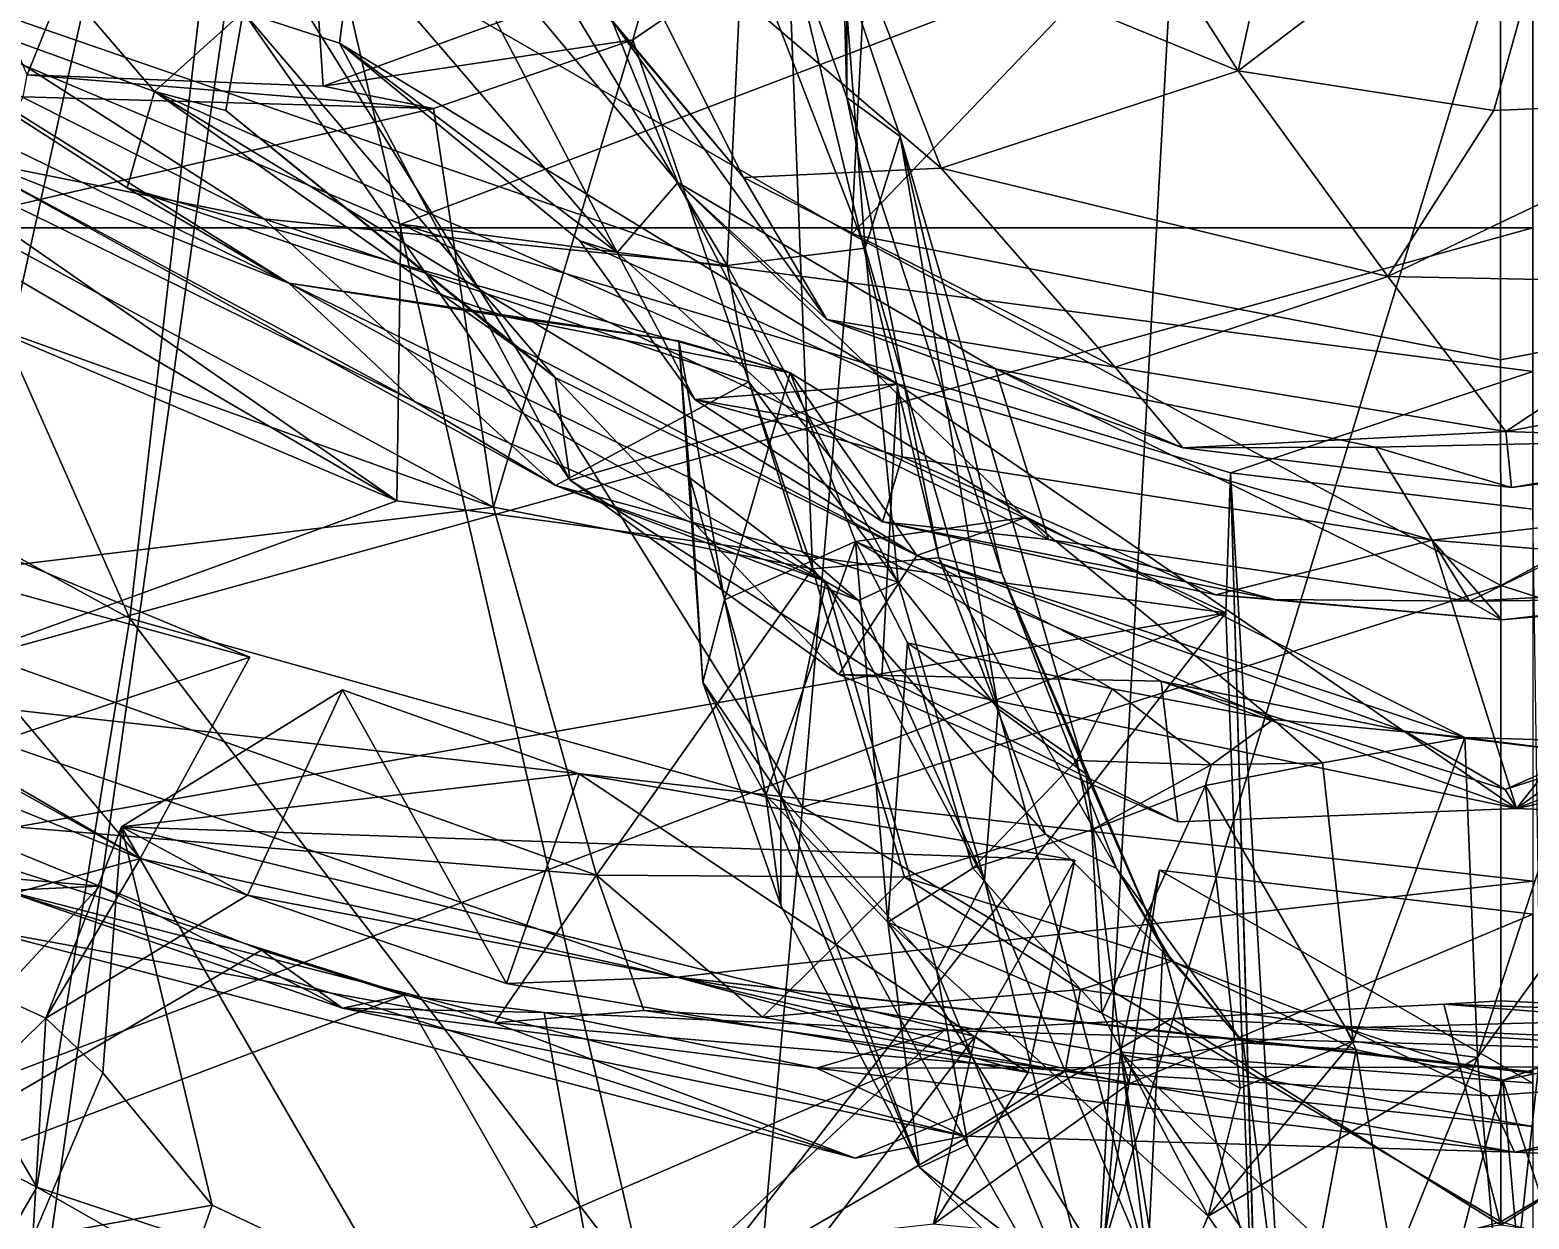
# Model space of a CAD drawing. Header units: metres. Extents: x -7.7 to 8, y -8.9 to 8.6.
# Drawn here: x -1.216 to -0.479, y -2.809 to -2.224 of the extents above; entities that cross this region are included whole.
import ezdxf

# ---------------------------------------------------------------- set-up
doc = ezdxf.new("R2010")
doc.units = ezdxf.units.M
doc.layers.add('LIBERTY', color=1, linetype='CONTINUOUS')

msp = doc.modelspace()

# ---------------------------------------------------------------- linework, layer by layer
at = {"layer": 'LIBERTY', "color": 7}
for points in [[(-7.53329, 8.63299, 0.068), (6.51222, 8.63299, 0.068), (-7.65053, -5.52977, 0.068)], [(-7.65053, -5.52977, 0.068), (6.51222, 8.63299, 0.068), (-7.53329, -5.64701, 0.068)], [(6.51222, 8.63299, 0.068), (6.62947, 8.51574, 0.068), (-7.53329, -5.64701, 0.068)], [(6.62947, 8.51574, 0.068), (6.51222, -5.64701, 0.068), (-7.53329, -5.64701, 0.068)], [(-7.53329, 8.51574, 1.70282), (-7.53329, -5.52977, 1.70282), (6.51222, -5.52977, 1.70282)], [(6.51222, 8.51574, 1.70282), (-7.53329, 8.51574, 1.70282), (6.51222, -5.52977, 1.70282)]]:
    msp.add_3dface(points, dxfattribs=at)
at = {"layer": 'LIBERTY', "color": 8}
for points in [[(-4.349, -1.53675, 1.70282), (-0.476806, 1.00573, 1.70282), (-3.91534, -2.48409, 1.70282)], [(-3.91534, -2.48409, 1.70282), (-0.476806, 1.00573, 1.70282), (-2.88971, -3.758, 1.70282)], [(-2.88971, -3.758, 1.70282), (-0.476806, 1.00573, 1.70282), (-1.68066, -4.42448, 1.70282)], [(-0.476806, 1.00573, 1.70282), (-0.767168, -4.21143, 1.70282), (-1.68066, -4.42448, 1.70282)], [(-0.476806, 1.00573, 1.70282), (-0.233383, -3.70386, 1.83629), (-0.767168, -4.21143, 1.70282)], [(-1.09303, -1.93614, 42.7107), (-1.2179, -2.24595, 42.8552), (-1.37683, -1.87212, 42.6888)], [(-1.07222, -2.25159, 42.8088), (-1.2179, -2.24595, 42.8552), (-1.09303, -1.93614, 42.7107)], [(-1.07222, -2.25159, 42.8088), (-1.09303, -1.93614, 42.7107), (-0.90928, -2.19215, 42.7102)], [(-1.09692, -2.04922, 37.4954), (-1.26031, -2.00469, 37.9462), (-1.44348, -2.4309, 37.3383)], [(-0.621711, -2.24402, 40.3181), (-0.817824, -2.16349, 40.3705), (-0.762444, -2.02445, 40.3019)], [(-0.621711, -2.24402, 40.3181), (-0.762444, -2.02445, 40.3019), (-0.580392, -2.05642, 40.2595)], [(-0.446185, -2.03008, 37.6075), (-1.09692, -2.04922, 37.4954), (-0.819149, -3.25229, 35.6479)], [(-0.088666, -3.1779, 35.9993), (-0.446185, -2.03008, 37.6075), (-0.819149, -3.25229, 35.6479)], [(-1.09692, -2.04922, 37.4954), (-1.44348, -2.4309, 37.3383), (-1.27788, -3.32237, 35.4828)], [(-0.819149, -3.25229, 35.6479), (-1.09692, -2.04922, 37.4954), (-1.27788, -3.32237, 35.4828)], [(-0.455281, -2.1175, 40.2692), (-0.621711, -2.24402, 40.3181), (-0.580392, -2.05642, 40.2595)], [(-1.15527, -2.25416, 41.3848), (-1.35474, -2.18181, 41.5287), (-1.28979, -2.09764, 41.2214)], [(-1.15527, -2.25416, 41.3848), (-1.28979, -2.09764, 41.2214), (-1.11159, -2.21491, 41.1732)], [(-0.814347, -2.25704, 42.6902), (-0.843506, -2.17657, 42.701), (-0.814335, -2.10729, 42.6133)], [(-0.814347, -2.25704, 42.6902), (-0.814335, -2.10729, 42.6133), (-0.816097, -2.19349, 42.575)], [(-0.495857, -2.26341, 40.3231), (-0.621711, -2.24402, 40.3181), (-0.455281, -2.1175, 40.2692)], [(-0.365458, -2.25795, 40.3309), (-0.495857, -2.26341, 40.3231), (-0.455281, -2.1175, 40.2692)], [(-0.86534, -2.29646, 40.5753), (-1.00185, -2.13438, 40.6002), (-0.94272, -2.14243, 40.4893)], [(-0.930147, -2.21902, 40.7817), (-1.00185, -2.13438, 40.6002), (-0.86534, -2.29646, 40.5753)], [(-0.927387, -2.33331, 40.9852), (-1.05781, -2.18187, 41.011), (-1.02612, -2.1449, 40.8662)], [(-0.897651, -2.2989, 40.8736), (-0.927387, -2.33331, 40.9852), (-1.02612, -2.1449, 40.8662)], [(-0.897651, -2.2989, 40.8736), (-1.02612, -2.1449, 40.8662), (-0.930147, -2.21902, 40.7817)], [(-0.768031, -2.29183, 40.4197), (-0.94272, -2.14243, 40.4893), (-0.817824, -2.16349, 40.3705)], [(-0.86534, -2.29646, 40.5753), (-0.94272, -2.14243, 40.4893), (-0.768031, -2.29183, 40.4197)], [(-1.38414, -2.23213, 41.9707), (-1.48156, -2.15698, 41.8197), (-1.08913, -2.34846, 41.8033)], [(-1.08913, -2.34846, 41.8033), (-1.48156, -2.15698, 41.8197), (-1.35474, -2.18181, 41.5287)], [(-0.768031, -2.29183, 40.4197), (-0.817824, -2.16349, 40.3705), (-0.621711, -2.24402, 40.3181)], [(-0.865584, -2.17585, 42.5139), (-0.968148, -2.18249, 42.4426), (-0.873258, -2.33982, 42.3856)], [(-0.919677, -2.22873, 42.7824), (-0.90928, -2.19215, 42.7102), (-0.843506, -2.17657, 42.701)], [(-0.831316, -2.48898, 42.7856), (-0.919677, -2.22873, 42.7824), (-0.843506, -2.17657, 42.701)], [(-0.805432, -2.33128, 42.4873), (-0.865584, -2.17585, 42.5139), (-0.873258, -2.33982, 42.3856)], [(-0.816097, -2.19349, 42.575), (-0.865584, -2.17585, 42.5139), (-0.805432, -2.33128, 42.4873)], [(-0.769193, -2.48363, 42.7262), (-0.843506, -2.17657, 42.701), (-0.814347, -2.25704, 42.6902)], [(-0.769193, -2.48363, 42.7262), (-0.831316, -2.48898, 42.7856), (-0.843506, -2.17657, 42.701)], [(-1.16858, -2.30147, 41.5687), (-1.35474, -2.18181, 41.5287), (-1.15527, -2.25416, 41.3848)], [(-1.16858, -2.30147, 41.5687), (-1.08913, -2.34846, 41.8033), (-1.35474, -2.18181, 41.5287)], [(-0.873258, -2.33982, 42.3856), (-0.968148, -2.18249, 42.4426), (-1.29137, -2.19503, 42.3113)], [(-1.0642, -2.23041, 41.1099), (-1.11159, -2.21491, 41.1732), (-1.05781, -2.18187, 41.011)], [(-1.0642, -2.23041, 41.1099), (-1.05781, -2.18187, 41.011), (-0.927387, -2.33331, 40.9852)], [(-1.29137, -2.19503, 42.3113), (-1.34777, -2.19255, 42.2589), (-1.1014, -2.31679, 42.2548)], [(-1.1014, -2.31679, 42.2548), (-1.34777, -2.19255, 42.2589), (-1.24898, -2.28729, 42.1305)], [(-0.873258, -2.33982, 42.3856), (-1.29137, -2.19503, 42.3113), (-1.1014, -2.31679, 42.2548)], [(-0.919677, -2.22873, 42.7824), (-1.07222, -2.25159, 42.8088), (-0.90928, -2.19215, 42.7102)], [(-0.788244, -2.27626, 42.6153), (-0.816097, -2.19349, 42.575), (-0.805432, -2.33128, 42.4873)], [(-0.788244, -2.27626, 42.6153), (-0.814347, -2.25704, 42.6902), (-0.816097, -2.19349, 42.575)], [(-1.12005, -2.26344, 41.2735), (-1.15527, -2.25416, 41.3848), (-1.11159, -2.21491, 41.1732)], [(-0.957938, -2.39488, 41.3011), (-1.12005, -2.26344, 41.2735), (-1.11159, -2.21491, 41.1732)], [(-0.950631, -2.44547, 41.2179), (-0.957938, -2.39488, 41.3011), (-1.11159, -2.21491, 41.1732)], [(-0.950631, -2.44547, 41.2179), (-1.11159, -2.21491, 41.1732), (-1.0642, -2.23041, 41.1099)], [(-0.824314, -2.36629, 40.7486), (-0.930147, -2.21902, 40.7817), (-0.86534, -2.29646, 40.5753)], [(-0.897651, -2.2989, 40.8736), (-0.930147, -2.21902, 40.7817), (-0.824314, -2.36629, 40.7486)], [(-1.24898, -2.28729, 42.1305), (-1.38414, -2.23213, 41.9707), (-1.02687, -2.40684, 41.9603)], [(-1.02687, -2.40684, 41.9603), (-1.38414, -2.23213, 41.9707), (-1.08913, -2.34846, 41.8033)], [(-1.01784, -2.26252, 42.8525), (-1.07222, -2.25159, 42.8088), (-0.919677, -2.22873, 42.7824)], [(-0.789481, -2.398, 41.1327), (-0.950631, -2.44547, 41.2179), (-1.0642, -2.23041, 41.1099)], [(-0.945885, -2.32763, 41.0785), (-1.0642, -2.23041, 41.1099), (-0.927387, -2.33331, 40.9852)], [(-0.789481, -2.398, 41.1327), (-1.0642, -2.23041, 41.1099), (-0.945885, -2.32763, 41.0785)], [(-0.988298, -2.45865, 42.8683), (-1.01784, -2.26252, 42.8525), (-0.919677, -2.22873, 42.7824)], [(-0.831316, -2.48898, 42.7856), (-0.988298, -2.45865, 42.8683), (-0.919677, -2.22873, 42.7824)], [(-1.21981, -2.25684, 42.8853), (-1.2179, -2.24595, 42.8552), (-1.01784, -2.26252, 42.8525)], [(-1.01784, -2.26252, 42.8525), (-1.2179, -2.24595, 42.8552), (-1.07222, -2.25159, 42.8088)], [(-0.548119, -2.34523, 40.3888), (-0.768031, -2.29183, 40.4197), (-0.621711, -2.24402, 40.3181)], [(-0.495857, -2.26341, 40.3231), (-0.548119, -2.34523, 40.3888), (-0.621711, -2.24402, 40.3181)], [(-1.25158, -2.31655, 42.9265), (-1.21981, -2.25684, 42.8853), (-1.01784, -2.26252, 42.8525)], [(-0.842333, -2.39255, 41.6084), (-1.16858, -2.30147, 41.5687), (-1.15527, -2.25416, 41.3848)], [(-0.780022, -2.48247, 41.4433), (-0.842333, -2.39255, 41.6084), (-1.15527, -2.25416, 41.3848)], [(-0.780022, -2.48247, 41.4433), (-1.15527, -2.25416, 41.3848), (-0.977802, -2.3794, 41.3752)], [(-0.977802, -2.3794, 41.3752), (-1.15527, -2.25416, 41.3848), (-1.12005, -2.26344, 41.2735)], [(-0.769193, -2.48363, 42.7262), (-0.814347, -2.25704, 42.6902), (-0.738159, -2.49117, 42.659)], [(-0.738159, -2.49117, 42.659), (-0.814347, -2.25704, 42.6902), (-0.788244, -2.27626, 42.6153)], [(-0.988298, -2.45865, 42.8683), (-1.25158, -2.31655, 42.9265), (-1.01784, -2.26252, 42.8525)], [(-0.957938, -2.39488, 41.3011), (-0.977802, -2.3794, 41.3752), (-1.12005, -2.26344, 41.2735)], [(-0.365458, -2.25795, 40.3309), (-0.548119, -2.34523, 40.3888), (-0.495857, -2.26341, 40.3231)], [(-0.379833, -2.34839, 40.4136), (-0.548119, -2.34523, 40.3888), (-0.365458, -2.25795, 40.3309)], [(-0.788244, -2.27626, 42.6153), (-0.805432, -2.33128, 42.4873), (-0.739971, -2.55791, 42.3539)], [(-0.696573, -2.59011, 42.5469), (-0.788244, -2.27626, 42.6153), (-0.739971, -2.55791, 42.3539)], [(-0.738159, -2.49117, 42.659), (-0.788244, -2.27626, 42.6153), (-0.696573, -2.59011, 42.5469)], [(-1.1014, -2.31679, 42.2548), (-1.24898, -2.28729, 42.1305), (-0.957855, -2.44801, 42.117)], [(-0.957855, -2.44801, 42.117), (-1.24898, -2.28729, 42.1305), (-1.02687, -2.40684, 41.9603)], [(-0.682279, -2.38978, 40.5555), (-0.86534, -2.29646, 40.5753), (-0.768031, -2.29183, 40.4197)], [(-0.682279, -2.38978, 40.5555), (-0.768031, -2.29183, 40.4197), (-0.548119, -2.34523, 40.3888)], [(-0.981982, -2.36505, 41.6769), (-1.08913, -2.34846, 41.8033), (-1.16858, -2.30147, 41.5687)], [(-0.842333, -2.39255, 41.6084), (-0.981982, -2.36505, 41.6769), (-1.16858, -2.30147, 41.5687)], [(-0.838275, -2.41454, 40.9589), (-0.927387, -2.33331, 40.9852), (-0.897651, -2.2989, 40.8736)], [(-0.741316, -2.39068, 40.8684), (-0.897651, -2.2989, 40.8736), (-0.824314, -2.36629, 40.7486)], [(-0.715073, -2.47463, 40.9226), (-0.897651, -2.2989, 40.8736), (-0.741316, -2.39068, 40.8684)], [(-0.715073, -2.47463, 40.9226), (-0.838275, -2.41454, 40.9589), (-0.897651, -2.2989, 40.8736)], [(-0.824314, -2.36629, 40.7486), (-0.86534, -2.29646, 40.5753), (-0.682279, -2.38978, 40.5555)], [(-1.42045, -2.30329, 42.9776), (-1.25158, -2.31655, 42.9265), (-0.988298, -2.45865, 42.8683)], [(-1.32854, -2.49972, 43.0092), (-1.42045, -2.30329, 42.9776), (-0.988298, -2.45865, 42.8683)], [(-0.862616, -2.39693, 42.3134), (-1.1014, -2.31679, 42.2548), (-0.957855, -2.44801, 42.117)], [(-0.862616, -2.39693, 42.3134), (-0.873258, -2.33982, 42.3856), (-1.1014, -2.31679, 42.2548)], [(-0.889154, -2.40572, 41.0661), (-0.945885, -2.32763, 41.0785), (-0.927387, -2.33331, 40.9852)], [(-0.789481, -2.398, 41.1327), (-0.945885, -2.32763, 41.0785), (-0.889154, -2.40572, 41.0661)], [(-0.805432, -2.33128, 42.4873), (-0.873258, -2.33982, 42.3856), (-0.789172, -2.49556, 42.2647)], [(-0.739971, -2.55791, 42.3539), (-0.805432, -2.33128, 42.4873), (-0.789172, -2.49556, 42.2647)], [(-0.889154, -2.40572, 41.0661), (-0.927387, -2.33331, 40.9852), (-0.838275, -2.41454, 40.9589)], [(-0.873258, -2.33982, 42.3856), (-0.862616, -2.39693, 42.3134), (-0.789172, -2.49556, 42.2647)], [(-0.490011, -2.42139, 40.576), (-0.682279, -2.38978, 40.5555), (-0.548119, -2.34523, 40.3888)], [(-0.379833, -2.34839, 40.4136), (-0.490011, -2.42139, 40.576), (-0.548119, -2.34523, 40.3888)], [(-0.824726, -2.49521, 41.8806), (-1.02687, -2.40684, 41.9603), (-1.08913, -2.34846, 41.8033)], [(-0.897186, -2.37681, 41.7147), (-1.08913, -2.34846, 41.8033), (-0.981982, -2.36505, 41.6769)], [(-0.891695, -2.44421, 41.8133), (-1.08913, -2.34846, 41.8033), (-0.897186, -2.37681, 41.7147)], [(-0.891695, -2.44421, 41.8133), (-0.824726, -2.49521, 41.8806), (-1.08913, -2.34846, 41.8033)], [(-0.296669, -2.38615, 40.5551), (-0.490011, -2.42139, 40.576), (-0.379833, -2.34839, 40.4136)], [(-0.897186, -2.37681, 41.7147), (-0.981982, -2.36505, 41.6769), (-0.842333, -2.39255, 41.6084)], [(-0.649103, -2.42955, 40.7567), (-0.824314, -2.36629, 40.7486), (-0.682279, -2.38978, 40.5555)], [(-0.649103, -2.42955, 40.7567), (-0.741316, -2.39068, 40.8684), (-0.824314, -2.36629, 40.7486)], [(-0.780022, -2.48247, 41.4433), (-0.977802, -2.3794, 41.3752), (-0.957938, -2.39488, 41.3011)], [(-0.885333, -2.54476, 41.7279), (-0.891695, -2.44421, 41.8133), (-0.897186, -2.37681, 41.7147)], [(-0.874698, -2.50435, 41.6775), (-0.897186, -2.37681, 41.7147), (-0.842333, -2.39255, 41.6084)], [(-0.885333, -2.54476, 41.7279), (-0.897186, -2.37681, 41.7147), (-0.874698, -2.50435, 41.6775)], [(-0.554122, -2.42908, 40.8648), (-0.741316, -2.39068, 40.8684), (-0.649103, -2.42955, 40.7567)], [(-0.507954, -2.50502, 40.902), (-0.741316, -2.39068, 40.8684), (-0.554122, -2.42908, 40.8648)], [(-0.507954, -2.50502, 40.902), (-0.715073, -2.47463, 40.9226), (-0.741316, -2.39068, 40.8684)], [(-0.490011, -2.42139, 40.576), (-0.649103, -2.42955, 40.7567), (-0.682279, -2.38978, 40.5555)], [(-0.319997, -2.42741, 40.7583), (-0.490011, -2.42139, 40.576), (-0.296669, -2.38615, 40.5551)], [(-0.780022, -2.48247, 41.4433), (-0.957938, -2.39488, 41.3011), (-0.818334, -2.54101, 41.2755)], [(-0.818334, -2.54101, 41.2755), (-0.957938, -2.39488, 41.3011), (-0.950631, -2.44547, 41.2179)], [(-0.836168, -2.48065, 42.168), (-0.862616, -2.39693, 42.3134), (-0.957855, -2.44801, 42.117)], [(-0.797186, -2.54239, 41.2349), (-0.950631, -2.44547, 41.2179), (-0.789481, -2.398, 41.1327)], [(-0.787103, -2.43397, 41.1089), (-0.789481, -2.398, 41.1327), (-0.889154, -2.40572, 41.0661)], [(-0.874698, -2.50435, 41.6775), (-0.842333, -2.39255, 41.6084), (-0.810141, -2.47561, 41.5961)], [(-0.789172, -2.49556, 42.2647), (-0.862616, -2.39693, 42.3134), (-0.836168, -2.48065, 42.168)], [(-0.725956, -2.46364, 41.568), (-0.842333, -2.39255, 41.6084), (-0.780022, -2.48247, 41.4433)], [(-0.810141, -2.47561, 41.5961), (-0.842333, -2.39255, 41.6084), (-0.725956, -2.46364, 41.568)], [(-0.48471, -2.60689, 41.223), (-0.797186, -2.54239, 41.2349), (-0.789481, -2.398, 41.1327)], [(-0.52633, -2.47485, 41.1446), (-0.789481, -2.398, 41.1327), (-0.787103, -2.43397, 41.1089)], [(-0.52633, -2.47485, 41.1446), (-0.48471, -2.60689, 41.223), (-0.789481, -2.398, 41.1327)], [(-0.48471, -2.60689, 41.223), (-0.365363, -2.45643, 41.1429), (-0.192993, -2.39682, 41.133)], [(-0.196662, -2.54484, 41.2351), (-0.48471, -2.60689, 41.223), (-0.192993, -2.39682, 41.133)], [(-0.957855, -2.44801, 42.117), (-1.02687, -2.40684, 41.9603), (-0.824726, -2.49521, 41.8806)], [(-0.796914, -2.46593, 41.0382), (-0.889154, -2.40572, 41.0661), (-0.838275, -2.41454, 40.9589)], [(-0.787103, -2.43397, 41.1089), (-0.889154, -2.40572, 41.0661), (-0.796914, -2.46593, 41.0382)], [(-0.796914, -2.46593, 41.0382), (-0.838275, -2.41454, 40.9589), (-0.715073, -2.47463, 40.9226)], [(-0.487257, -2.44901, 40.7666), (-0.649103, -2.42955, 40.7567), (-0.490011, -2.42139, 40.576)], [(-0.342146, -2.4245, 40.87), (-0.507954, -2.50502, 40.902), (-0.554122, -2.42908, 40.8648)], [(-0.342146, -2.4245, 40.87), (-0.554122, -2.42908, 40.8648), (-0.487257, -2.44901, 40.7666)], [(-0.337144, -2.49582, 40.914), (-0.507954, -2.50502, 40.902), (-0.342146, -2.4245, 40.87)], [(-0.319997, -2.42741, 40.7583), (-0.487257, -2.44901, 40.7666), (-0.490011, -2.42139, 40.576)], [(-0.342146, -2.4245, 40.87), (-0.487257, -2.44901, 40.7666), (-0.319997, -2.42741, 40.7583)], [(-0.632778, -2.50187, 41.0491), (-0.787103, -2.43397, 41.1089), (-0.796914, -2.46593, 41.0382)], [(-0.52633, -2.47485, 41.1446), (-0.787103, -2.43397, 41.1089), (-0.632778, -2.50187, 41.0491)], [(-0.487257, -2.44901, 40.7666), (-0.554122, -2.42908, 40.8648), (-0.649103, -2.42955, 40.7567)], [(-0.836168, -2.48065, 42.168), (-0.957855, -2.44801, 42.117), (-0.80862, -2.50455, 42.0143)], [(-0.80862, -2.50455, 42.0143), (-0.957855, -2.44801, 42.117), (-0.824726, -2.49521, 41.8806)], [(-0.797186, -2.54239, 41.2349), (-0.818334, -2.54101, 41.2755), (-0.950631, -2.44547, 41.2179)], [(-0.824726, -2.49521, 41.8806), (-0.891695, -2.44421, 41.8133), (-0.846833, -2.60104, 41.7942)], [(-0.846833, -2.60104, 41.7942), (-0.891695, -2.44421, 41.8133), (-0.885333, -2.54476, 41.7279)], [(-0.48471, -2.60689, 41.223), (-0.52633, -2.47485, 41.1446), (-0.365363, -2.45643, 41.1429)], [(-0.365363, -2.45643, 41.1429), (-0.52633, -2.47485, 41.1446), (-0.304294, -2.49319, 41.0529)], [(-0.937717, -2.63972, 42.9399), (-1.32854, -2.49972, 43.0092), (-0.988298, -2.45865, 42.8683)], [(-0.937717, -2.63972, 42.9399), (-0.988298, -2.45865, 42.8683), (-0.831316, -2.48898, 42.7856)], [(-0.60459, -2.56309, 41.6005), (-0.810141, -2.47561, 41.5961), (-0.725956, -2.46364, 41.568)], [(-0.510252, -2.57209, 41.5205), (-0.725956, -2.46364, 41.568), (-0.780022, -2.48247, 41.4433)], [(-0.60459, -2.56309, 41.6005), (-0.725956, -2.46364, 41.568), (-0.510252, -2.57209, 41.5205)], [(-0.603775, -2.50414, 40.9387), (-0.796914, -2.46593, 41.0382), (-0.715073, -2.47463, 40.9226)], [(-0.632778, -2.50187, 41.0491), (-0.796914, -2.46593, 41.0382), (-0.603775, -2.50414, 40.9387)], [(-0.854235, -2.60046, 41.6643), (-0.874698, -2.50435, 41.6775), (-0.810141, -2.47561, 41.5961)], [(-0.794235, -2.66289, 41.63), (-0.854235, -2.60046, 41.6643), (-0.810141, -2.47561, 41.5961)], [(-0.784492, -2.5254, 41.6176), (-0.794235, -2.66289, 41.63), (-0.810141, -2.47561, 41.5961)], [(-0.683864, -2.54809, 41.6184), (-0.784492, -2.5254, 41.6176), (-0.810141, -2.47561, 41.5961)], [(-0.60459, -2.56309, 41.6005), (-0.683864, -2.54809, 41.6184), (-0.810141, -2.47561, 41.5961)], [(-0.603775, -2.50414, 40.9387), (-0.715073, -2.47463, 40.9226), (-0.507954, -2.50502, 40.902)], [(-0.52633, -2.47485, 41.1446), (-0.632778, -2.50187, 41.0491), (-0.492056, -2.51416, 41.0085)], [(-0.304294, -2.49319, 41.0529), (-0.52633, -2.47485, 41.1446), (-0.492056, -2.51416, 41.0085)], [(-0.789172, -2.49556, 42.2647), (-0.836168, -2.48065, 42.168), (-0.80862, -2.50455, 42.0143)], [(-0.716662, -2.6196, 42.7824), (-0.831316, -2.48898, 42.7856), (-0.769193, -2.48363, 42.7262)], [(-0.659771, -2.54429, 41.368), (-0.780022, -2.48247, 41.4433), (-0.818334, -2.54101, 41.2755)], [(-0.539781, -2.56884, 41.3945), (-0.780022, -2.48247, 41.4433), (-0.659771, -2.54429, 41.368)], [(-0.510252, -2.57209, 41.5205), (-0.780022, -2.48247, 41.4433), (-0.539781, -2.56884, 41.3945)], [(-0.716662, -2.6196, 42.7824), (-0.769193, -2.48363, 42.7262), (-0.681617, -2.63643, 42.7088)], [(-0.681617, -2.63643, 42.7088), (-0.769193, -2.48363, 42.7262), (-0.738159, -2.49117, 42.659)], [(-0.785949, -2.6407, 42.8826), (-0.937717, -2.63972, 42.9399), (-0.831316, -2.48898, 42.7856)], [(-0.785949, -2.6407, 42.8826), (-0.831316, -2.48898, 42.7856), (-0.716662, -2.6196, 42.7824)], [(-0.658943, -2.67594, 42.6073), (-0.738159, -2.49117, 42.659), (-0.696573, -2.59011, 42.5469)], [(-0.681617, -2.63643, 42.7088), (-0.738159, -2.49117, 42.659), (-0.658943, -2.67594, 42.6073)], [(-0.304294, -2.49319, 41.0529), (-0.492056, -2.51416, 41.0085), (-0.373184, -2.50339, 40.9607)], [(-1.31525, -2.60842, 43.0923), (-1.32854, -2.49972, 43.0092), (-0.937717, -2.63972, 42.9399)], [(-0.770128, -2.68678, 41.8105), (-0.824726, -2.49521, 41.8806), (-0.846833, -2.60104, 41.7942)], [(-0.746711, -2.64229, 41.9343), (-0.824726, -2.49521, 41.8806), (-0.770128, -2.68678, 41.8105)], [(-0.746711, -2.64229, 41.9343), (-0.80862, -2.50455, 42.0143), (-0.824726, -2.49521, 41.8806)], [(-0.789172, -2.49556, 42.2647), (-0.80862, -2.50455, 42.0143), (-0.746711, -2.64229, 41.9343)], [(-0.739971, -2.55791, 42.3539), (-0.789172, -2.49556, 42.2647), (-0.746711, -2.64229, 41.9343)], [(-0.337144, -2.49582, 40.914), (-0.373184, -2.50339, 40.9607), (-0.507954, -2.50502, 40.902)], [(-0.885333, -2.54476, 41.7279), (-0.874698, -2.50435, 41.6775), (-0.854235, -2.60046, 41.6643)], [(-0.492056, -2.51416, 41.0085), (-0.632778, -2.50187, 41.0491), (-0.603775, -2.50414, 40.9387)], [(-0.492056, -2.51416, 41.0085), (-0.603775, -2.50414, 40.9387), (-0.507954, -2.50502, 40.902)], [(-0.373184, -2.50339, 40.9607), (-0.492056, -2.51416, 41.0085), (-0.507954, -2.50502, 40.902)], [(-0.752459, -2.6363, 41.6222), (-0.794235, -2.66289, 41.63), (-0.784492, -2.5254, 41.6176)], [(-0.683864, -2.54809, 41.6184), (-0.70116, -2.58336, 41.6361), (-0.784492, -2.5254, 41.6176)], [(-0.70116, -2.58336, 41.6361), (-0.752459, -2.6363, 41.6222), (-0.784492, -2.5254, 41.6176)], [(-0.846833, -2.60104, 41.7942), (-0.885333, -2.54476, 41.7279), (-0.846965, -2.65467, 41.7209)], [(-0.846965, -2.65467, 41.7209), (-0.885333, -2.54476, 41.7279), (-0.854235, -2.60046, 41.6643)], [(-0.651516, -2.61358, 41.2618), (-0.818334, -2.54101, 41.2755), (-0.797186, -2.54239, 41.2349)], [(-0.659771, -2.54429, 41.368), (-0.818334, -2.54101, 41.2755), (-0.651516, -2.61358, 41.2618)], [(-0.651516, -2.61358, 41.2618), (-0.797186, -2.54239, 41.2349), (-0.48471, -2.60689, 41.223)], [(-0.490396, -2.59754, 41.3079), (-0.659771, -2.54429, 41.368), (-0.48471, -2.60689, 41.223)], [(-0.539781, -2.56884, 41.3945), (-0.659771, -2.54429, 41.368), (-0.490396, -2.59754, 41.3079)], [(-0.659771, -2.54429, 41.368), (-0.651516, -2.61358, 41.2618), (-0.48471, -2.60689, 41.223)], [(-0.323265, -2.54372, 41.3676), (-0.490396, -2.59754, 41.3079), (-0.48471, -2.60689, 41.223)], [(-0.323265, -2.54372, 41.3676), (-0.449823, -2.57977, 41.3982), (-0.490396, -2.59754, 41.3079)], [(-0.330936, -2.6133, 41.2618), (-0.323265, -2.54372, 41.3676), (-0.48471, -2.60689, 41.223)], [(-0.196662, -2.54484, 41.2351), (-0.330936, -2.6133, 41.2618), (-0.48471, -2.60689, 41.223)], [(-0.635119, -2.58552, 41.6537), (-0.70116, -2.58336, 41.6361), (-0.683864, -2.54809, 41.6184)], [(-0.635119, -2.58552, 41.6537), (-0.683864, -2.54809, 41.6184), (-0.60459, -2.56309, 41.6005)], [(-0.666385, -2.83211, 41.9864), (-0.739971, -2.55791, 42.3539), (-0.746711, -2.64229, 41.9343)], [(-0.696573, -2.59011, 42.5469), (-0.739971, -2.55791, 42.3539), (-0.666385, -2.83211, 41.9864)], [(-0.580321, -2.58456, 41.6487), (-0.635119, -2.58552, 41.6537), (-0.60459, -2.56309, 41.6005)], [(-0.580321, -2.58456, 41.6487), (-0.60459, -2.56309, 41.6005), (-0.510252, -2.57209, 41.5205)], [(-0.56511, -2.72146, 41.5668), (-0.580321, -2.58456, 41.6487), (-0.510252, -2.57209, 41.5205)], [(-0.504053, -2.72941, 41.5367), (-0.56511, -2.72146, 41.5668), (-0.510252, -2.57209, 41.5205)], [(-0.449823, -2.57977, 41.3982), (-0.539781, -2.56884, 41.3945), (-0.490396, -2.59754, 41.3079)], [(-0.449823, -2.57977, 41.3982), (-0.510252, -2.57209, 41.5205), (-0.539781, -2.56884, 41.3945)], [(-0.453313, -2.57367, 41.5186), (-0.510252, -2.57209, 41.5205), (-0.449823, -2.57977, 41.3982)], [(-0.504053, -2.72941, 41.5367), (-0.510252, -2.57209, 41.5205), (-0.453313, -2.57367, 41.5186)], [(-0.468097, -2.67991, 41.5314), (-0.504053, -2.72941, 41.5367), (-0.453313, -2.57367, 41.5186)], [(-0.70116, -2.58336, 41.6361), (-0.693877, -2.61746, 41.6661), (-0.752459, -2.6363, 41.6222)], [(-0.635119, -2.58552, 41.6537), (-0.693877, -2.61746, 41.6661), (-0.70116, -2.58336, 41.6361)], [(-0.637807, -2.59559, 41.7007), (-0.693877, -2.61746, 41.6661), (-0.635119, -2.58552, 41.6537)], [(-0.637807, -2.59559, 41.7007), (-0.580321, -2.58456, 41.6487), (-0.56511, -2.72146, 41.5668)], [(-0.637807, -2.59559, 41.7007), (-0.635119, -2.58552, 41.6537), (-0.580321, -2.58456, 41.6487)], [(-0.658943, -2.67594, 42.6073), (-0.696573, -2.59011, 42.5469), (-0.666385, -2.83211, 41.9864)], [(-0.693877, -2.61746, 41.6661), (-0.637807, -2.59559, 41.7007), (-0.688976, -2.70761, 41.6107)], [(-0.688976, -2.70761, 41.6107), (-0.637807, -2.59559, 41.7007), (-0.620809, -2.74451, 41.5919)], [(-0.620809, -2.74451, 41.5919), (-0.637807, -2.59559, 41.7007), (-0.56511, -2.72146, 41.5668)], [(-0.778709, -2.78358, 41.6746), (-0.854235, -2.60046, 41.6643), (-0.794235, -2.66289, 41.63)], [(-0.778709, -2.78358, 41.6746), (-0.846965, -2.65467, 41.7209), (-0.854235, -2.60046, 41.6643)], [(-0.846833, -2.60104, 41.7942), (-0.846965, -2.65467, 41.7209), (-0.778709, -2.78358, 41.6746)], [(-0.770128, -2.68678, 41.8105), (-0.846833, -2.60104, 41.7942), (-0.754927, -2.77245, 41.7263)], [(-0.754927, -2.77245, 41.7263), (-0.846833, -2.60104, 41.7942), (-0.778709, -2.78358, 41.6746)], [(-0.987781, -2.71248, 43.0636), (-1.31525, -2.60842, 43.0923), (-0.937717, -2.63972, 42.9399)], [(-1.24182, -2.66616, 43.2641), (-1.31525, -2.60842, 43.0923), (-0.987781, -2.71248, 43.0636)], [(-1.18206, -2.6452, 43.5055), (-1.26888, -2.60974, 43.4941), (-1.22893, -2.64737, 43.2878)], [(-0.752459, -2.6363, 41.6222), (-0.693877, -2.61746, 41.6661), (-0.688976, -2.70761, 41.6107)], [(-0.654271, -2.68205, 42.7916), (-0.785949, -2.6407, 42.8826), (-0.716662, -2.6196, 42.7824)], [(-0.654271, -2.68205, 42.7916), (-0.716662, -2.6196, 42.7824), (-0.681617, -2.63643, 42.7088)], [(-0.914352, -2.70637, 43.0311), (-0.987781, -2.71248, 43.0636), (-0.937717, -2.63972, 42.9399)], [(-0.85588, -2.7097, 42.9811), (-0.937717, -2.63972, 42.9399), (-0.785949, -2.6407, 42.8826)], [(-0.85588, -2.7097, 42.9811), (-0.914352, -2.70637, 43.0311), (-0.937717, -2.63972, 42.9399)], [(-0.699397, -2.69596, 42.9271), (-0.85588, -2.7097, 42.9811), (-0.785949, -2.6407, 42.8826)], [(-0.794235, -2.66289, 41.63), (-0.752459, -2.6363, 41.6222), (-0.688976, -2.70761, 41.6107)], [(-0.699397, -2.69596, 42.9271), (-0.785949, -2.6407, 42.8826), (-0.654271, -2.68205, 42.7916)], [(-0.619408, -2.7223, 42.6275), (-0.681617, -2.63643, 42.7088), (-0.658943, -2.67594, 42.6073)], [(-0.654271, -2.68205, 42.7916), (-0.681617, -2.63643, 42.7088), (-0.619408, -2.7223, 42.6275)], [(-0.810277, -2.77896, 43.2787), (-1.22893, -2.64737, 43.2878), (-1.24182, -2.66616, 43.2641)], [(-1.06261, -2.70529, 43.4431), (-1.18206, -2.6452, 43.5055), (-1.22893, -2.64737, 43.2878)], [(-0.75647, -2.76818, 43.289), (-1.06261, -2.70529, 43.4431), (-1.22893, -2.64737, 43.2878)], [(-0.75647, -2.76818, 43.289), (-1.22893, -2.64737, 43.2878), (-0.810277, -2.77896, 43.2787)], [(-1.10251, -2.6767, 43.5206), (-1.18206, -2.6452, 43.5055), (-1.06261, -2.70529, 43.4431)], [(-0.746711, -2.64229, 41.9343), (-0.770128, -2.68678, 41.8105), (-0.681563, -2.90198, 41.75)], [(-0.666385, -2.83211, 41.9864), (-0.746711, -2.64229, 41.9343), (-0.681563, -2.90198, 41.75)], [(-0.778709, -2.78358, 41.6746), (-0.794235, -2.66289, 41.63), (-0.663822, -2.87184, 41.6197)], [(-0.794235, -2.66289, 41.63), (-0.688976, -2.70761, 41.6107), (-0.636539, -2.80757, 41.592)], [(-0.663822, -2.87184, 41.6197), (-0.794235, -2.66289, 41.63), (-0.636539, -2.80757, 41.592)], [(-0.810277, -2.77896, 43.2787), (-1.24182, -2.66616, 43.2641), (-0.987781, -2.71248, 43.0636)], [(-1.03243, -2.69878, 43.5298), (-1.10251, -2.6767, 43.5206), (-1.06261, -2.70529, 43.4431)], [(-0.596515, -2.90051, 42.0688), (-0.658943, -2.67594, 42.6073), (-0.666385, -2.83211, 41.9864)], [(-0.619408, -2.7223, 42.6275), (-0.658943, -2.67594, 42.6073), (-0.596515, -2.90051, 42.0688)], [(-0.569, -2.71493, 42.8778), (-0.699397, -2.69596, 42.9271), (-0.654271, -2.68205, 42.7916)], [(-0.563762, -2.72564, 42.7386), (-0.654271, -2.68205, 42.7916), (-0.619408, -2.7223, 42.6275)], [(-0.569, -2.71493, 42.8778), (-0.654271, -2.68205, 42.7916), (-0.563762, -2.72564, 42.7386)], [(-0.49044, -2.88507, 41.565), (-0.504053, -2.72941, 41.5367), (-0.468097, -2.67991, 41.5314)], [(-0.394358, -2.90182, 41.5855), (-0.49044, -2.88507, 41.565), (-0.468097, -2.67991, 41.5314)], [(-0.681563, -2.90198, 41.75), (-0.770128, -2.68678, 41.8105), (-0.754927, -2.77245, 41.7263)], [(-0.963393, -2.70738, 43.5286), (-1.03243, -2.69878, 43.5298), (-1.06261, -2.70529, 43.4431)], [(-0.706928, -2.73628, 43.0386), (-0.85588, -2.7097, 42.9811), (-0.699397, -2.69596, 42.9271)], [(-0.706928, -2.73628, 43.0386), (-0.699397, -2.69596, 42.9271), (-0.569, -2.71493, 42.8778)], [(-0.829288, -2.7348, 43.4329), (-1.06261, -2.70529, 43.4431), (-0.75647, -2.76818, 43.289)], [(-0.963393, -2.70738, 43.5286), (-1.06261, -2.70529, 43.4431), (-0.829288, -2.7348, 43.4329)], [(-0.706928, -2.73628, 43.0386), (-0.987781, -2.71248, 43.0636), (-0.914352, -2.70637, 43.0311)], [(-0.766721, -2.71626, 43.6536), (-0.963393, -2.70738, 43.5286), (-0.829288, -2.7348, 43.4329)], [(-0.706928, -2.73628, 43.0386), (-0.914352, -2.70637, 43.0311), (-0.85588, -2.7097, 42.9811)], [(-0.636539, -2.80757, 41.592), (-0.688976, -2.70761, 41.6107), (-0.620809, -2.74451, 41.5919)], [(-0.520603, -2.70327, 43.8017), (-0.654453, -2.71036, 43.7198), (-0.138648, -2.73359, 43.4348)], [(-0.492447, -2.70167, 43.8188), (-0.520604, -2.70327, 43.8017), (-0.331836, -2.70958, 43.7203)], [(-0.331836, -2.70958, 43.7203), (-0.520604, -2.70327, 43.8017), (-0.138648, -2.73359, 43.4348)], [(-0.810277, -2.77896, 43.2787), (-0.987781, -2.71248, 43.0636), (-0.706928, -2.73628, 43.0386)], [(-0.654453, -2.71036, 43.7198), (-0.766721, -2.71626, 43.6536), (-0.138648, -2.73359, 43.4348)], [(-0.498622, -2.74828, 42.9928), (-0.706928, -2.73628, 43.0386), (-0.569, -2.71493, 42.8778)], [(-0.405927, -2.71058, 42.8813), (-0.28637, -2.73284, 43.0346), (-0.569, -2.71493, 42.8778)], [(-0.405927, -2.71058, 42.8813), (-0.569, -2.71493, 42.8778), (-0.491478, -2.74065, 42.7226)], [(-0.28637, -2.73284, 43.0346), (-0.498622, -2.74828, 42.9928), (-0.569, -2.71493, 42.8778)], [(-0.569, -2.71493, 42.8778), (-0.563762, -2.72564, 42.7386), (-0.491478, -2.74065, 42.7226)], [(-0.41779, -2.72609, 42.739), (-0.405927, -2.71058, 42.8813), (-0.491478, -2.74065, 42.7226)], [(-0.138648, -2.73359, 43.4348), (-0.766721, -2.71626, 43.6536), (-0.829288, -2.7348, 43.4329)], [(-0.636539, -2.80757, 41.592), (-0.620809, -2.74451, 41.5919), (-0.56511, -2.72146, 41.5668)], [(-0.636539, -2.80757, 41.592), (-0.56511, -2.72146, 41.5668), (-0.504053, -2.72941, 41.5367)], [(-0.563762, -2.72564, 42.7386), (-0.619408, -2.7223, 42.6275), (-0.596515, -2.90051, 42.0688)], [(-0.572573, -2.89986, 41.5789), (-0.636539, -2.80757, 41.592), (-0.504053, -2.72941, 41.5367)], [(-0.533567, -2.90134, 42.2007), (-0.563762, -2.72564, 42.7386), (-0.596515, -2.90051, 42.0688)], [(-0.49044, -2.88507, 41.565), (-0.572573, -2.89986, 41.5789), (-0.504053, -2.72941, 41.5367)], [(-0.491478, -2.74065, 42.7226), (-0.563762, -2.72564, 42.7386), (-0.533567, -2.90134, 42.2007)], [(-0.41779, -2.72609, 42.739), (-0.491478, -2.74065, 42.7226), (-0.434881, -2.91329, 42.1337)], [(-0.138648, -2.73359, 43.4348), (-0.829288, -2.7348, 43.4329), (-0.485711, -2.7761, 43.1951)], [(-0.829288, -2.7348, 43.4329), (-0.75647, -2.76818, 43.289), (-0.485711, -2.7761, 43.1951)], [(-0.75647, -2.76818, 43.289), (-0.810277, -2.77896, 43.2787), (-0.706928, -2.73628, 43.0386)], [(-0.485711, -2.7761, 43.1951), (-0.75647, -2.76818, 43.289), (-0.706928, -2.73628, 43.0386)], [(-0.485711, -2.7761, 43.1951), (-0.706928, -2.73628, 43.0386), (-0.498622, -2.74828, 42.9928)], [(-0.28637, -2.73284, 43.0346), (-0.485711, -2.7761, 43.1951), (-0.498622, -2.74828, 42.9928)], [(-0.243474, -2.78662, 43.2949), (-0.485711, -2.7761, 43.1951), (-0.28637, -2.73284, 43.0346)], [(-0.243474, -2.78662, 43.2949), (-0.138648, -2.73359, 43.4348), (-0.485711, -2.7761, 43.1951)], [(-0.491478, -2.74065, 42.7226), (-0.533567, -2.90134, 42.2007), (-0.467455, -3.01744, 41.7789)], [(-0.434881, -2.91329, 42.1337), (-0.491478, -2.74065, 42.7226), (-0.467455, -3.01744, 41.7789)], [(-0.754927, -2.77245, 41.7263), (-0.778709, -2.78358, 41.6746), (-0.71133, -2.84931, 41.6606)], [(-0.681563, -2.90198, 41.75), (-0.754927, -2.77245, 41.7263), (-0.71133, -2.84931, 41.6606)], [(-0.71133, -2.84931, 41.6606), (-0.778709, -2.78358, 41.6746), (-0.663822, -2.87184, 41.6197)], [(-0.663822, -2.87184, 41.6197), (-0.636539, -2.80757, 41.592), (-0.572573, -2.89986, 41.5789)]]:
    msp.add_3dface(points, dxfattribs=at)
at = {"layer": 'LIBERTY', "color": 1}
for points in [[(-1.42454, -1.93126, 44.855), (-1.47408, -2.34565, 44.4169), (-1.1674, -2.5134, 44.3904)], [(-1.12501, -2.14367, 44.8721), (-1.42454, -1.93126, 44.855), (-1.1674, -2.5134, 44.3904)], [(-0.812177, -2.32432, 44.9217), (-0.793933, -1.9682, 45.3003), (-1.12501, -2.14367, 44.8721)], [(-0.492663, -1.99069, 45.1825), (-0.793933, -1.9682, 45.3003), (-0.812177, -2.32432, 44.9217)], [(-0.191546, -1.96815, 45.3002), (-0.492663, -1.99069, 45.1825), (-0.173219, -2.32428, 44.9216)], [(-0.492663, -1.99069, 45.1825), (-0.812177, -2.32432, 44.9217), (-0.492621, -2.38624, 44.8894)], [(-0.173219, -2.32428, 44.9216), (-0.492663, -1.99069, 45.1825), (-0.492621, -2.38624, 44.8894)], [(-1.12501, -2.14367, 44.8721), (-1.1674, -2.5134, 44.3904), (-0.836167, -2.60626, 44.3862)], [(-0.812177, -2.32432, 44.9217), (-1.12501, -2.14367, 44.8721), (-0.836167, -2.60626, 44.3862)], [(-0.492573, -2.49728, 44.4927), (-0.812177, -2.32432, 44.9217), (-0.836167, -2.60626, 44.3862)], [(-0.492621, -2.38624, 44.8894), (-0.812177, -2.32432, 44.9217), (-0.492573, -2.49728, 44.4927)], [(-0.173219, -2.32428, 44.9216), (-0.492621, -2.38624, 44.8894), (-0.492573, -2.49728, 44.4927)], [(-0.173219, -2.32428, 44.9216), (-0.492573, -2.49728, 44.4927), (-0.149131, -2.60621, 44.3862)], [(-1.47408, -2.34565, 44.4169), (-1.51964, -2.63701, 44.0616), (-1.21317, -2.79335, 44.0611)], [(-1.1674, -2.5134, 44.3904), (-1.47408, -2.34565, 44.4169), (-1.21317, -2.79335, 44.0611)], [(-0.492573, -2.49728, 44.4927), (-0.836167, -2.60626, 44.3862), (-0.492526, -2.81036, 44.2626)], [(-0.149131, -2.60621, 44.3862), (-0.492573, -2.49728, 44.4927), (-0.492526, -2.81036, 44.2626)], [(-0.863653, -2.90954, 44.0845), (-1.1674, -2.5134, 44.3904), (-1.21317, -2.79335, 44.0611)], [(-0.836167, -2.60626, 44.3862), (-1.1674, -2.5134, 44.3904), (-0.863653, -2.90954, 44.0845)], [(-1.18206, -2.6452, 43.5055), (-1.41495, -2.62521, 43.5083), (-1.26888, -2.60974, 43.4941)], [(-0.492526, -2.81036, 44.2626), (-0.836167, -2.60626, 44.3862), (-0.863653, -2.90954, 44.0845)], [(-0.149131, -2.60621, 44.3862), (-0.492526, -2.81036, 44.2626), (-0.121549, -2.90954, 44.0845)], [(-1.34012, -2.81545, 43.6273), (-1.41495, -2.62521, 43.5083), (-1.18206, -2.6452, 43.5055)], [(-1.21317, -2.79335, 44.0611), (-1.51964, -2.63701, 44.0616), (-1.26864, -2.88837, 43.7995)], [(-1.10251, -2.6767, 43.5206), (-1.34012, -2.81545, 43.6273), (-1.18206, -2.6452, 43.5055)], [(-1.03243, -2.69878, 43.5298), (-1.34012, -2.81545, 43.6273), (-1.10251, -2.6767, 43.5206)], [(-0.933406, -2.87199, 43.6242), (-1.34012, -2.81545, 43.6273), (-1.03243, -2.69878, 43.5298)], [(-0.933406, -2.87199, 43.6242), (-1.03243, -2.69878, 43.5298), (-0.963393, -2.70738, 43.5286)], [(-0.766721, -2.71626, 43.6536), (-0.933406, -2.87199, 43.6242), (-0.963393, -2.70738, 43.5286)], [(-0.520603, -2.70327, 43.8017), (-0.492459, -2.81193, 43.8751), (-0.654453, -2.71036, 43.7198)], [(-0.492447, -2.70167, 43.8188), (-0.492459, -2.81193, 43.8751), (-0.520603, -2.70327, 43.8017)], [(-0.492459, -2.81193, 43.8751), (-0.492447, -2.70167, 43.8188), (-0.331836, -2.70958, 43.7203)], [(-0.766721, -2.71626, 43.6536), (-0.654453, -2.71036, 43.7198), (-0.933406, -2.87199, 43.6242)], [(-0.654453, -2.71036, 43.7198), (-0.492459, -2.81193, 43.8751), (-0.933406, -2.87199, 43.6242)], [(-0.492459, -2.81193, 43.8751), (-0.331836, -2.70958, 43.7203), (-0.051659, -2.87199, 43.6242)], [(-0.895708, -2.97446, 43.812), (-1.21317, -2.79335, 44.0611), (-1.26864, -2.88837, 43.7995)], [(-0.863653, -2.90954, 44.0845), (-1.21317, -2.79335, 44.0611), (-0.895708, -2.97446, 43.812)]]:
    msp.add_3dface(points, dxfattribs=at)
at = {"layer": 'LIBERTY', "color": 2}
for points in [[(-1.67635, -2.32129, 44.3659), (-2.00168, -2.01319, 44.242), (-0.476806, -2.01319, 44.242)], [(-0.476806, -2.32129, 44.3659), (-1.67635, -2.32129, 44.3659), (-0.476806, -2.01319, 44.242)], [(-1.03393, -2.31944, 46.1851), (-0.476806, -2.10741, 46.0455), (-1.53667, -2.10745, 46.0455)], [(-1.03393, -2.31944, 46.1851), (-1.53667, -2.10745, 46.0455), (-1.03585, -2.4555, 45.8337)], [(-1.53667, -2.10745, 46.0455), (-1.48698, -2.19211, 45.8943), (-1.03585, -2.4555, 45.8337)], [(-1.03393, -2.31944, 46.1851), (-0.476806, -2.39194, 46.2331), (-0.476806, -2.10741, 46.0455)], [(-1.03585, -2.4555, 45.8337), (-1.48698, -2.19211, 45.8943), (-1.45904, -2.27589, 45.7157)], [(-1.72261, -2.70446, 45.9905), (-1.03585, -2.4555, 45.8337), (-1.45904, -2.27589, 45.7157)], [(-1.30363, -2.54959, 44.458), (-1.67635, -2.32129, 44.3659), (-0.476806, -2.32129, 44.3659)], [(-0.476806, -2.64267, 44.4956), (-1.30363, -2.54959, 44.458), (-0.476806, -2.32129, 44.3659)], [(-0.62778, -2.51064, 45.8701), (-1.03393, -2.31944, 46.1851), (-1.03585, -2.4555, 45.8337)], [(-0.625624, -2.44181, 46.0481), (-1.03393, -2.31944, 46.1851), (-0.62778, -2.51064, 45.8701)], [(-0.476806, -2.39194, 46.2331), (-1.03393, -2.31944, 46.1851), (-0.625624, -2.44181, 46.0481)], [(-0.476806, -2.45963, 46.0582), (-0.476806, -2.39194, 46.2331), (-0.625624, -2.44181, 46.0481)], [(-0.609282, -3.00147, 46.197), (-0.625624, -2.44181, 46.0481), (-0.62778, -2.51064, 45.8701)], [(-0.625624, -2.44181, 46.0481), (-0.6091, -3.00149, 46.197), (-0.62778, -2.51064, 45.8701)], [(-0.609282, -3.00147, 46.197), (-0.526322, -5.82052, 47.6999), (-0.625624, -2.44181, 46.0481)], [(-0.526322, -5.82052, 47.6999), (-0.6091, -3.00149, 46.197), (-0.625624, -2.44181, 46.0481)], [(-0.526322, -5.82052, 47.6999), (-0.42729, -5.82052, 47.6999), (-0.625624, -2.44181, 46.0481)], [(-0.42729, -5.82052, 47.6999), (-0.476806, -2.45963, 46.0582), (-0.625624, -2.44181, 46.0481)], [(-1.38508, -2.54185, 44.6542), (-1.16229, -2.63153, 44.693), (-1.31983, -2.44494, 44.6241)], [(-1.16229, -2.63153, 44.693), (-1.10831, -2.53244, 44.6628), (-1.31983, -2.44494, 44.6241)], [(-1.72261, -2.70446, 45.9905), (-0.62778, -2.51064, 45.8701), (-1.03585, -2.4555, 45.8337)], [(-1.72261, -2.70446, 45.9905), (-1.46538, -2.82807, 46.0809), (-0.62778, -2.51064, 45.8701)], [(-1.46538, -2.82807, 46.0809), (-0.982429, -2.96667, 46.1736), (-0.62778, -2.51064, 45.8701)], [(-0.982429, -2.96667, 46.1736), (-0.609282, -3.00147, 46.197), (-0.62778, -2.51064, 45.8701)], [(-1.16229, -2.63153, 44.693), (-1.25329, -2.58111, 45.3058), (-1.10831, -2.53244, 44.6628)], [(-1.16229, -2.63153, 44.693), (-1.38508, -2.54185, 44.6542), (-1.30363, -2.54959, 44.458)], [(-0.476806, -2.64267, 44.4956), (-0.898142, -2.6899, 44.5147), (-1.30363, -2.54959, 44.458)], [(-0.898142, -2.6899, 44.5147), (-1.16229, -2.63153, 44.693), (-1.30363, -2.54959, 44.458)], [(-1.17139, -2.61595, 45.311), (-1.10943, -2.64958, 44.7008), (-1.06273, -2.54865, 44.6718)], [(-1.10943, -2.64958, 44.7008), (-0.981907, -2.69313, 44.7197), (-1.06273, -2.54865, 44.6718)], [(-0.981907, -2.69313, 44.7197), (-0.946123, -2.58989, 44.6876), (-1.06273, -2.54865, 44.6718)], [(-1.29861, -2.66914, 45.2855), (-1.25329, -2.58111, 45.3058), (-1.16229, -2.63153, 44.693)], [(-0.981907, -2.69313, 44.7197), (-0.725175, -2.73691, 44.7386), (-0.946123, -2.58989, 44.6876)], [(-0.725175, -2.73691, 44.7386), (-0.702209, -2.63237, 44.7062), (-0.946123, -2.58989, 44.6876)], [(-1.17139, -2.61595, 45.311), (-1.18067, -2.7371, 45.5585), (-1.20867, -2.7102, 45.3051)], [(-1.17139, -2.61595, 45.311), (-1.20867, -2.7102, 45.3051), (-1.10943, -2.64958, 44.7008)], [(-1.20867, -2.7102, 45.3051), (-1.29861, -2.66914, 45.2855), (-1.16229, -2.63153, 44.693)], [(-1.10943, -2.64958, 44.7008), (-1.20867, -2.7102, 45.3051), (-1.16229, -2.63153, 44.693)], [(-1.10943, -2.64958, 44.7008), (-1.16229, -2.63153, 44.693), (-0.898142, -2.6899, 44.5147)], [(-0.725175, -2.73691, 44.7386), (-0.751196, -2.71908, 45.3652), (-0.702209, -2.63237, 44.7062)], [(-0.679659, -2.72682, 45.3712), (-0.675546, -2.74241, 44.741), (-0.66047, -2.63727, 44.7101)], [(-0.675546, -2.74241, 44.741), (-0.476806, -2.65896, 44.719), (-0.66047, -2.63727, 44.7101)], [(-0.476806, -2.73662, 44.5336), (-0.898142, -2.6899, 44.5147), (-0.476806, -2.64267, 44.4956)], [(-0.981907, -2.69313, 44.7197), (-1.10943, -2.64958, 44.7008), (-0.898142, -2.6899, 44.5147)], [(-0.675546, -2.74241, 44.741), (-0.476806, -2.76347, 44.7501), (-0.476806, -2.65896, 44.719)], [(-1.20867, -2.7102, 45.3051), (-1.43069, -2.92894, 45.8374), (-1.29861, -2.66914, 45.2855)], [(-0.725175, -2.73691, 44.7386), (-0.981907, -2.69313, 44.7197), (-0.898142, -2.6899, 44.5147)], [(-0.476806, -2.73662, 44.5336), (-0.476806, -2.73723, 44.5339), (-0.898142, -2.6899, 44.5147)], [(-0.476806, -2.73723, 44.5339), (-0.476806, -2.76347, 44.7501), (-0.898142, -2.6899, 44.5147)], [(-0.476806, -2.76347, 44.7501), (-0.675546, -2.74241, 44.741), (-0.898142, -2.6899, 44.5147)], [(-0.675546, -2.74241, 44.741), (-0.725175, -2.73691, 44.7386), (-0.898142, -2.6899, 44.5147)], [(-1.2151, -2.81803, 45.5256), (-1.43069, -2.92894, 45.8374), (-1.20867, -2.7102, 45.3051)], [(-1.18067, -2.7371, 45.5585), (-1.2151, -2.81803, 45.5256), (-1.20867, -2.7102, 45.3051)], [(-0.826463, -2.81752, 45.5851), (-0.751196, -2.71908, 45.3652), (-0.771765, -2.81155, 45.3535)], [(-0.771765, -2.81155, 45.3535), (-0.751196, -2.71908, 45.3652), (-0.725175, -2.73691, 44.7386)], [(-0.679659, -2.72682, 45.3712), (-0.663292, -2.82716, 45.5647), (-0.687685, -2.81955, 45.3573)], [(-0.679659, -2.72682, 45.3712), (-0.687685, -2.81955, 45.3573), (-0.675546, -2.74241, 44.741)], [(-1.18067, -2.7371, 45.5585), (-1.12684, -2.80222, 45.6511), (-1.2151, -2.81803, 45.5256)], [(-0.675546, -2.74241, 44.741), (-0.771765, -2.81155, 45.3535), (-0.725175, -2.73691, 44.7386)], [(-0.687685, -2.81955, 45.3573), (-0.771765, -2.81155, 45.3535), (-0.675546, -2.74241, 44.741)], [(-1.12684, -2.80222, 45.6511), (-1.15541, -2.88297, 45.619), (-1.2151, -2.81803, 45.5256)], [(-1.12684, -2.80222, 45.6511), (-1.03959, -2.84332, 45.7098), (-1.15541, -2.88297, 45.619)]]:
    msp.add_3dface(points, dxfattribs=at)
at = {"layer": 'LIBERTY', "color": 3}
for points in [[(-1.25329, -2.58111, 45.3058), (-1.61261, -2.39424, 45.2119), (-1.10831, -2.53244, 44.6628)], [(-1.10831, -2.53244, 44.6628), (-1.61261, -2.39424, 45.2119), (-1.31983, -2.44494, 44.6241)], [(-0.946123, -2.58989, 44.6876), (-1.17139, -2.61595, 45.311), (-1.06273, -2.54865, 44.6718)], [(-0.702209, -2.63237, 44.7062), (-1.17139, -2.61595, 45.311), (-0.946123, -2.58989, 44.6876)], [(-1.12684, -2.80222, 45.6511), (-1.18067, -2.7371, 45.5585), (-1.17139, -2.61595, 45.311)], [(-1.03959, -2.84332, 45.7098), (-1.12684, -2.80222, 45.6511), (-1.17139, -2.61595, 45.311)], [(-0.751196, -2.71908, 45.3652), (-1.03959, -2.84332, 45.7098), (-1.17139, -2.61595, 45.311)], [(-0.751196, -2.71908, 45.3652), (-1.17139, -2.61595, 45.311), (-0.702209, -2.63237, 44.7062)], [(-0.476806, -2.74214, 45.36), (-0.679659, -2.72682, 45.3712), (-0.66047, -2.63727, 44.7101)], [(-0.476806, -2.65896, 44.719), (-0.476806, -2.74214, 45.36), (-0.66047, -2.63727, 44.7101)], [(-0.826463, -2.81752, 45.5851), (-1.03959, -2.84332, 45.7098), (-0.751196, -2.71908, 45.3652)], [(-0.476806, -2.91837, 45.7408), (-0.679659, -2.72682, 45.3712), (-0.476806, -2.74214, 45.36)], [(-0.476806, -2.91837, 45.7408), (-0.563267, -2.89641, 45.7019), (-0.679659, -2.72682, 45.3712)], [(-0.563267, -2.89641, 45.7019), (-0.663292, -2.82716, 45.5647), (-0.679659, -2.72682, 45.3712)]]:
    msp.add_3dface(points, dxfattribs=at)

doc.saveas('drawing.dxf')
